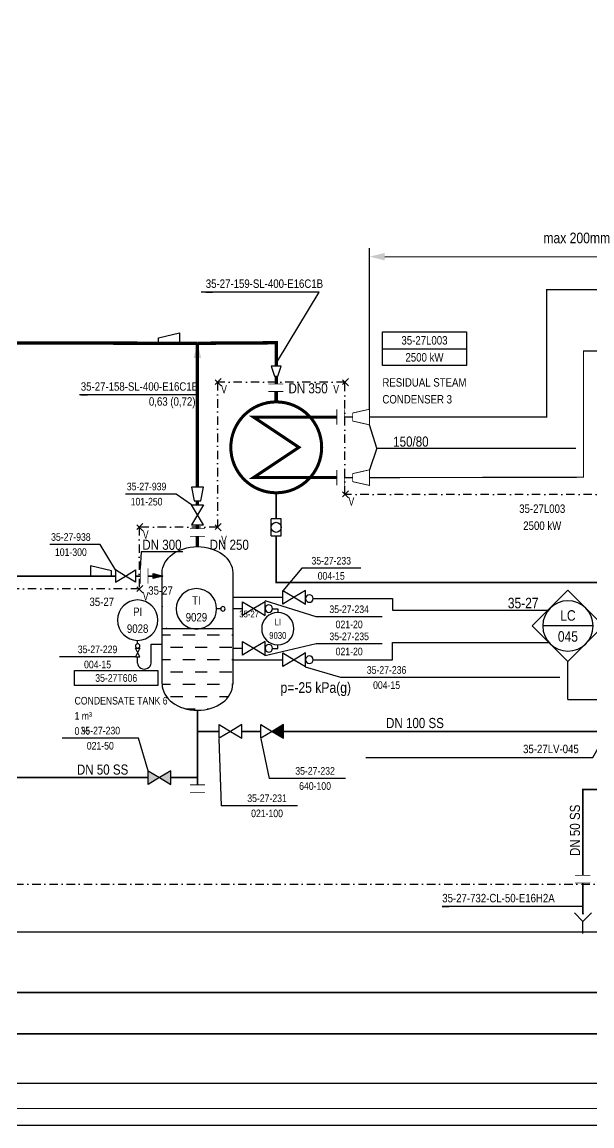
# Model space of a CAD drawing. Header units: millimetres. Extents: x -415 to 12957, y -5 to 599.
# Drawn here: x 4326.7 to 4496.1, y -0.2 to 327.7 of the extents above; entities that cross this region are included whole.
import ezdxf
from ezdxf.enums import TextEntityAlignment as Align

# ---------------------------------------------------------------- set-up
doc = ezdxf.new("R2010")
doc.units = ezdxf.units.MM
doc.header["$LTSCALE"] = 10
doc.header["$MEASUREMENT"] = 0
doc.header["$PDSIZE"] = 1
doc.linetypes.add('DASHDOT2', pattern=[0.5, 0.25, -0.125, 0, -0.125])
doc.layers.get('0').update_dxf_attribs({"linetype": 'CONTINUOUS'})
doc.layers.add('BALANSSI', color=3, linetype='CONTINUOUS', lineweight=25)
for name, color, linetype in [('KASIVENTTIILIT', 7, 'CONTINUOUS'), ('LAITTEISTO', 7, 'CONTINUOUS'), ('NAKOLASIT', 7, 'CONTINUOUS'), ('P-A-SHEET', 3, 'CONTINUOUS'), ('P-COND', 4, 'CONTINUOUS'), ('P-CVPOS', 7, 'CONTINUOUS'), ('P-DELIVERY_LIMIT', 1, 'DASHDOT2'), ('P-EQUIPMENT_POS', 7, 'CONTINUOUS'), ('P-FITTINGS', 7, 'CONTINUOUS'), ('P-INSTRPOS', 7, 'CONTINUOUS'), ('P-INSTRPOS_TEXTS', 7, 'CONTINUOUS'), ('P-INSTRU', 7, 'CONTINUOUS'), ('P-LINEPOS', 7, 'CONTINUOUS'), ('P-OTHER', 7, 'CONTINUOUS'), ('P-STEAM1', 6, 'CONTINUOUS'), ('P-TANK_POS', 7, 'CONTINUOUS'), ('P-TEXT', 7, 'CONTINUOUS'), ('P-VALVEPOS', 7, 'CONTINUOUS'), ('P-VENTS', 7, 'CONTINUOUS'), ('P-WATER', 3, 'CONTINUOUS'), ('PUTKIKARTIOT', 7, 'CONTINUOUS'), ('yyyy', 7, 'CONTINUOUS')]:
    doc.layers.add(name, color=color, linetype=linetype)
doc.styles.add('ARIAL', font='ARIALN.TTF')
doc.styles.add('ARIALN', font='ARIALN.TTF')
doc.styles.add('LEGIBLE', font='ARIALN.TTF')
doc.styles.add('SFS', font='ARIALN.TTF')
doc.styles.get("Standard").update_dxf_attribs({"font": 'ARIALN.TTF'})

# ---------------------------------------------------------------- blocks, each defined once
blk = doc.blocks.new('supistuskartio')
for p, q in [((-2.5, -0.28), (-2.5, -1.464)), ((2.5, -0.28), (-2.5, -0.28)), ((-2.5, -1.464), (2.5, -2.664)), ((2.5, -2.664), (2.5, -0.28))]:
    blk.add_line(p, q)
at = {"linetype": 'Continuous', "style": 'LEGIBLE', "flags": 9}
blk.add_attdef('FC', (0, 3.5), '', height=1.8, dxfattribs=at)
blk = doc.blocks.new('PI0NUOPR')
for points in [[(0, 0), (-1, 0.25), (-1, -0.25), (0, 0)], [(0, 0), (-1, 0)]]:
    blk.add_lwpolyline(points)
blk.add_solid([(-1, 0.25), (0, 0), (-1, -0.25)])
blk = doc.blocks.new('T200FFL')
at = {"const_width": 0.25}
for points in [[(-1.25, 2.5), (-1.25, -2.5)], [(1.25, -2.5), (1.25, 2.5)]]:
    blk.add_lwpolyline(points, dxfattribs=at)
at = {"linetype": 'Continuous', "style": 'SFS', "flags": 9}
for tag, p in [('FC', (0, 3.5)), ('SYM_WIDTH', (0, 0))]:
    blk.add_attdef(tag, p, '', height=0.2, dxfattribs=at)
blk = doc.blocks.new('ARROW')
blk.add_solid([(-2.5, -1.25), (-2.5, 1.25), (2.5, 0)])
at = {"linetype": 'Continuous', "flags": 1}
blk.add_attdef('SYM_WIDTH', (0, 0), '', height=3, dxfattribs=at)
blk = doc.blocks.new('condensatetank2_5')
at = {"layer": 'yyyy'}
h = blk.add_hatch(dxfattribs=at)
h.set_pattern_fill('DASH', color=256, scale=39, style=0)
h.set_pattern_definition([(0, (-51.5, -34.8895), (4.875, 4.875), [4.875, -4.875])])
h.paths.add_polyline_path([(14, 0), (0, 0), (0, -22), (14, -22)])
h.paths.add_polyline_path([(28, 0), (14, 0), (14, -22), (28, -22)])
edge = h.paths.add_edge_path()
edge.add_ellipse((14, -22), major_axis=(14, 0), ratio=0.742857, start_angle=180, end_angle=360)
edge.add_line((28, -22), (0, -22))
for p, q in [((0, -22), (0, 22)), ((28, 22), (28, -22)), ((0, 0), (28, 0)), ((0, -18.29), (0, -18.29))]:
    blk.add_line(p, q, dxfattribs=at)
at = {"layer": 'yyyy', "extrusion": (0, 0, -1)}
blk.add_ellipse((14, 22), major_axis=(14, 0), ratio=0.742857, start_param=3.141593, end_param=6.283185, dxfattribs=at)
at = {"layer": 'yyyy'}
blk.add_ellipse((14, -22), major_axis=(14, 0), ratio=0.742857, start_param=3.141593, end_param=6.283185, dxfattribs=at)
for p in [(0, 8.68), (0, 0), (1.78, 0)]:
    blk.add_point(p, dxfattribs=at)
blk = doc.blocks.new('PI321')
for p, q in [((0.5, 0.25), (-0.5, -0.25)), ((-0.5, -0.25), (-0.5, 0.25)), ((-0.5, 0.25), (0.5, -0.25)), ((0.5, -0.25), (0.5, 0.25))]:
    blk.add_line(p, q)
blk = doc.blocks.new('P008_05')
at = {"linetype": 'Continuous', "const_width": 0.5}
blk.add_lwpolyline([(0, 7.5, 1), (0, -7.5, 1)], format="xyb", close=True, dxfattribs=at)
blk.add_lwpolyline([(10, 5), (-3.75, 5), (3.75, 0), (-3.75, -5), (10, -5)], dxfattribs=at)
at = {"linetype": 'Continuous', "style": 'SFS', "flags": 9}
for tag, p in [('FC', (0, 3.5)), ('SYM_WIDTH', (0, 0))]:
    blk.add_attdef(tag, p, '', height=0.2, dxfattribs=at)
blk = doc.blocks.new('T100CON')
at = {"const_width": 0.25}
blk.add_lwpolyline([(-2.5, 2.4), (2.5, 1.28), (2.5, -1.12), (-2.5, -2.24)], close=True, dxfattribs=at)
at = {"style": 'LEGIBLE', "flags": 9}
for tag, p in [('FC', (0, 3.5)), ('SYM_WIDTH', (0, 0))]:
    blk.add_attdef(tag, p, '', height=1.8, dxfattribs=at)
blk = doc.blocks.new('PPI_0103B')
at = {"color": 0, "linetype": 'ByBlock'}
blk.add_circle((0, 0), 1.25, dxfattribs=at)
blk = doc.blocks.new('PPI_0900A')
at = {"color": 0, "linetype": 'ByBlock'}
blk.add_line((-2.5, 0), (2.5, 0), dxfattribs=at)
blk = doc.blocks.new('PPI_0700A-27_5')
at = {"color": 0, "linetype": 'ByBlock'}
for p, q in [((0, 0), (27.5, 0)), ((0, -5), (0, 0)), ((27.5, 0), (27.5, -5)), ((27.5, -5), (0, -5))]:
    blk.add_line(p, q, dxfattribs=at)
blk = doc.blocks.new('PPI_1207A')
at = {"color": 0, "linetype": 'ByBlock'}
for p, q in [((-8.5, 0), (0, 8.5)), ((0, 8.5), (8.5, 0)), ((0, -8.5), (-8.5, 0)), ((-6, 0), (6, 0)), ((8.5, 0), (0, -8.5))]:
    blk.add_line(p, q, dxfattribs=at)
blk.add_circle((0, 0), 6, dxfattribs=at)
blk = doc.blocks.new('PPI_1000A')
at = {"color": 0, "linetype": 'ByBlock'}
blk.add_line((-1, 0), (1, 0), dxfattribs=at)
blk = doc.blocks.new('PPI_1200A')
at = {"color": 0, "linetype": 'ByBlock'}
blk.add_circle((0, 0), 6, dxfattribs=at)
blk = doc.blocks.new('PPI_1100A')
at = {"color": 0, "linetype": 'ByBlock'}
blk.add_line((0, 0), (2, 0), dxfattribs=at)
blk = doc.blocks.new('P7A1106')
at = {"color": 0, "linetype": 'ByBlock'}
for p, q in [((3, 1.8), (0, 0)), ((3, -1.8), (3, 1.8)), ((0, 0), (3, -1.8))]:
    blk.add_line(p, q, dxfattribs=at)
blk.add_lwpolyline([(-3, 1.8), (0, 0), (-3, -1.8)], close=True, dxfattribs=at)
blk.add_solid([(3, 1.8), (0, 0), (3, -1.8)], dxfattribs=at)
blk = doc.blocks.new('P7A1100')
at = {"color": 0, "linetype": 'ByBlock'}
for points in [[(-3, -1.8), (-3, 1.8), (0, 0)], [(3, -1.8), (3, 1.8), (0, 0)]]:
    blk.add_lwpolyline(points, close=True, dxfattribs=at)
blk = doc.blocks.new('PRO66DD')
h = blk.add_hatch(color=0)
h.paths.add_polyline_path([(-3, 1.8), (-3, -1.8), (0, 0)])
h.paths.add_polyline_path([(3, -1.8), (3, 1.8), (0, 0)])
at = {"layer": 'P-VENTS', "color": 0, "linetype": 'Continuous'}
for points in [[(-3, -1.8), (-3, 1.8), (0, 0)], [(3, -1.8), (3, 1.8), (0, 0)]]:
    blk.add_lwpolyline(points, close=True, dxfattribs=at)
blk = doc.blocks.new('P7A1210')
at = {"color": 0, "linetype": 'ByBlock'}
blk.add_lwpolyline([(-3, 1.5), (-3, -1.5), (0, -0.5), (0, 0.5)], close=True, dxfattribs=at)
blk = doc.blocks.new('PPI_1301A-25_0')
at = {"color": 0, "linetype": 'ByBlock'}
for p, q in [((0, 0), (25, 0)), ((0, -10), (0, 0)), ((25, 0), (25, -10)), ((0, -5), (25, -5)), ((25, -10), (0, -10))]:
    blk.add_line(p, q, dxfattribs=at)
blk = doc.blocks.new('P7A1245')
at = {"color": 0, "linetype": 'Continuous'}
for points in [[(-2, 1.8), (-2, -1.8)], [(2, 1), (-2, 1.8)], [(2, -1), (2, 1)], [(-2, -1.8), (2, -1)]]:
    blk.add_lwpolyline(points, dxfattribs=at)

msp = doc.modelspace()

# ---------------------------------------------------------------- linework, layer by layer
at = {"layer": 'NAKOLASIT'}
for points in [[(4403.74, 180.12), (4400.74, 180.12)], [(4400.75, 175.12), (4400.75, 180.12)], [(4403.75, 175.12), (4403.75, 180.12)], [(4400.75, 175.12), (4403.75, 175.12)]]:
    msp.add_lwpolyline(points, dxfattribs=at)
msp.add_circle((4402.25, 177.62), 1.5, dxfattribs=at)
at = {"layer": 'P-A-SHEET', "color": 7, "const_width": 0.35}
for points in [[(-410, 0), (12952.06, 0), (12952.06, 594), (-410, 594)], [(-405, 5), (12947.06, 5), (12947.06, 589), (-405, 589)]]:
    msp.add_lwpolyline(points, close=True, dxfattribs=at)
at = {"layer": 'P-COND', "linetype": 'Continuous', "const_width": 0.5}
msp.add_lwpolyline([(6127.26, 294.62), (6127.26, 307.5), (5149.96, 307.5), (5149.96, 39.42), (2539.99, 39.42), (2539.99, 175)], dxfattribs=at)
at = {"layer": 'P-COND', "const_width": 0.5}
for points in [[(-130.72, 27.08), (2740, 27.14), (2755, 27.14), (5492.84, 27.23), (5492.84, 295), (6065.89, 295), (6065.89, 213.23)], [(4402.25, 187.88), (4402.25, 180.12)], [(4354.49, 163.16), (4277.49, 163.16)], [(4361.88, 163.16), (4360.49, 163.16)], [(4365.71, 163.1), (4364.13, 163.1)], [(4365.71, 163.1), (4364.13, 163.1)], [(4378.85, 123.29), (4378.85, 101.13)], [(4385.26, 117.02), (4378.85, 117.02)], [(4397.73, 117.02), (4392.01, 117.02)], [(4403.23, 117.02), (4417.32, 117.02)], [(4424.07, 117.02), (4427.95, 117.02)], [(4434.69, 116.99), (4485.62, 116.99)], [(4364.21, 103.3), (4291.71, 103.3)], [(4378.85, 103.3), (4370.96, 103.3)], [(4493.38, 71.97), (4493.43, 62.67)]]:
    msp.add_lwpolyline(points, dxfattribs=at)
at = {"layer": 'P-COND'}
for points in [[(4402.25, 175.12, 0.5, 0.5, 0), (4402.27, 161.22, 0.5, 0.5, 0), (4521.34, 161.21, 0, 0, 0)], [(4404.66, 116.99, 0.5, 0.5, 0), (4506.64, 116.99, 0.5, 0.5, 0), (4506.64, 119.53, 0, 0, 0)], [(4506.15, 99.77, 0.5, 0.5, 0), (4493.41, 99.77, 0.5, 0.5, 0), (4493.38, 74.22, 0, 0, 0)]]:
    msp.add_lwpolyline(points, format="xyseb", dxfattribs=at)
at = {"layer": 'P-CVPOS'}
for points in [[(4402.67, 227), (4414.99, 247.5), (4379.99, 247.5)], [(4378.85, 216.95), (4343.85, 216.95)], [(4428.9, 109.3), (4496.4, 109.3), (4504.39, 123.28)]]:
    msp.add_lwpolyline(points, dxfattribs=at)
at = {"layer": 'P-DELIVERY_LIMIT'}
msp.add_lwpolyline([(4521.54, 187.42), (4422.68, 187.42), (4422.68, 220.75), (4384.82, 220.75), (4384.82, 177.65), (4361.55, 177.65), (4361.55, 159.33), (4288.97, 159.33), (4288.97, 71.67), (4666.69, 71.68), (4666.69, 99.98), (4707.8, 99.98), (4707.8, 155.32), (4681.8, 155.32), (4681.8, 218.48), (4521.54, 218.69)], close=True, dxfattribs=at)
for points in [[(4385.88, 221.81), (4383.76, 219.68)], [(4385.88, 219.69), (4383.76, 221.8)], [(4423.74, 221.81), (4421.62, 219.68)], [(4423.75, 219.69), (4421.62, 221.8)], [(4423.74, 188.48), (4421.62, 186.35)], [(4423.75, 186.36), (4421.62, 188.47)], [(4362.61, 176.59), (4360.49, 178.71)], [(4362.61, 178.71), (4360.49, 176.58)], [(4385.88, 176.59), (4383.76, 178.71)], [(4385.88, 178.71), (4383.76, 176.59)], [(4362.61, 158.2), (4360.49, 160.32)], [(4362.61, 160.32), (4360.49, 158.2)]]:
    msp.add_lwpolyline(points, dxfattribs=at)
at = {"layer": 'P-INSTRU'}
for points in [[(1362.79, 103.98), (1514.84, 103.98), (1514.84, 57.5), (5356.15, 57.5), (5356.15, 287.5), (6120.51, 287.5)], [(4389.33, 156.87), (4404.25, 156.87)], [(4413.25, 156.47), (4436.78, 156.47)], [(4436.78, 156.47), (4436.78, 152.99)], [(4385.77, 153.41), (4384.46, 153.41)], [(4389.35, 153.49), (4392.21, 153.49)], [(4401.19, 153.42), (4402.74, 153.42), (4402.74, 152.31)], [(4436.78, 152.99), (4483.03, 152.99)], [(4361.08, 143.06), (4361.08, 144.04)], [(4365.14, 142.94), (4368.35, 142.94)], [(4389.35, 141.68), (4392.21, 141.68)], [(4401.19, 141.61), (4402.74, 141.61), (4402.74, 142.71)], [(4436.78, 143.37), (4483.31, 143.37)], [(4436.78, 138.3), (4436.78, 143.37)], [(4389.33, 138.3), (4404.25, 138.3)], [(4413.25, 138.3), (4436.78, 138.3)], [(4488.95, 126.48), (4488.95, 137.72)], [(4488.95, 126.48), (4499.79, 126.48)]]:
    msp.add_lwpolyline(points, dxfattribs=at)
at = {"layer": 'P-LINEPOS'}
msp.add_lwpolyline([(4493.42, 64.99), (4451.6, 64.99)], dxfattribs=at)
at = {"layer": 'P-OTHER'}
for points in [[(4430, 212.7), (4430, 260.56)], [(4434.5, 258.01), (4504.33, 258.03)], [(4432.14, 201.14), (4430, 208.06)], [(4432.14, 201.14), (4430, 194.7)], [(4432.14, 201.14), (4491.35, 201.14)], [(4374.5, 170.33), (4362.16, 170.33), (4361.88, 165.35)], [(4365.14, 137.31), (4365.14, 142.94)], [(4361.08, 137.25), (4361.08, 139.12)], [(4490.88, 63.12), (4493.43, 60.58)], [(4493.43, 60.58), (4495.98, 63.12)], [(4493.43, 56.98), (4493.43, 60.58)]]:
    msp.add_lwpolyline(points, dxfattribs=at)
msp.add_ellipse((4363.11, 137.31), major_axis=(2.01, 0.37), ratio=0.874849, start_param=2.932717, end_param=6.07431, dxfattribs=at)
at = {"layer": 'P-STEAM1', "linetype": 'Continuous'}
msp.add_lwpolyline([(4271.61, 215, 1, 1, 0), (4271.61, 232.44, 1, 1, 0), (4378.82, 232.29, 0, 0, 0)], format="xyseb", dxfattribs=at)
at = {"layer": 'P-STEAM1', "const_width": 1}
for points in [[(4378.85, 189.5), (4378.85, 232.45)], [(4378.89, 232.29), (4402.26, 232.44), (4402.26, 225.5)], [(4402.27, 222.5), (4402.27, 220.22)], [(4402.25, 214.88), (4402.25, 217.97)], [(4378.85, 184.33), (4378.85, 185.5)], [(4378.85, 177.23), (4378.85, 178.33)], [(4378.85, 171.89), (4378.85, 174.98)], [(4378.85, 171.89), (4378.85, 174.98)]]:
    msp.add_lwpolyline(points, dxfattribs=at)
at = {"layer": 'P-VALVEPOS'}
for points in [[(4377.05, 184.33), (4372.49, 187.5), (4357.49, 187.5)], [(4354.49, 164.96), (4349.99, 172.5), (4334.99, 172.5)], [(4427.36, 165.45), (4409.85, 165.45), (4404.25, 158.72)], [(4433.73, 151.04), (4414.15, 151.04), (4398.96, 155.74)], [(4433.73, 142.98), (4414.15, 142.98), (4398.96, 139.43)], [(4360.42, 139.12), (4337.82, 139.12)], [(4421.45, 133), (4411, 136.05)], [(4486.56, 133), (4421.45, 133)], [(4364.21, 105.33), (4361.29, 115), (4338.69, 115)], [(4386.04, 94.91), (4385.26, 114.77)], [(4400.31, 103.03), (4397.75, 114.77)], [(4422.81, 103.03), (4400.2, 103.03)], [(4408.54, 94.91), (4385.94, 94.91)]]:
    msp.add_lwpolyline(points, dxfattribs=at)
at = {"layer": 'P-WATER', "const_width": 0.35}
for points in [[(4430, 210.38), (4482.62, 210.38), (4482.62, 248.22), (4614.33, 248.22)], [(4422.52, 210.38), (4425, 210.38)], [(4422.63, 192.38), (4425, 192.38)], [(-315, 12.5), (6789.82, 12.5)]]:
    msp.add_lwpolyline(points, dxfattribs=at)
at = {"layer": 'P-WATER'}
msp.add_lwpolyline([(4430, 192.38, 0.35, 0.35, 0), (4493.57, 192.5, 0.35, 0.35, 0), (4493.57, 230, 0.35, 0.35, 0), (4613.57, 230, 0, 0, 0)], format="xyseb", dxfattribs=at)

# ---------------------------------------------------------------- block references
at = {"layer": 'KASIVENTTIILIT', "xscale": -2.625, "yscale": 2.625, "zscale": 2.625, "rotation": 269.9999999999772}
msp.add_blockref('PI321', (4361.08, 140.43), dxfattribs=at)
at = {"layer": 'LAITTEISTO', "xscale": -1.800000000000182, "yscale": 1.800000000000182, "zscale": 1.800000000000182, "rotation": 180}
msp.add_blockref('P008_05', (4402.27, 201.38), dxfattribs=at)
at = {"layer": 'LAITTEISTO', "rotation": 179.9999237710615}
for p in [(4427.5, 210.46), (4427.5, 192.46)]:
    msp.add_blockref('T100CON', p, dxfattribs=at)
at = {"layer": 'LAITTEISTO', "xscale": 0.75, "yscale": 0.75, "zscale": 0.75}
msp.add_blockref('condensatetank2_5', (4368.35, 147.59), dxfattribs=at)
at = {"layer": 'P-COND', "xscale": -2.8125, "yscale": 2.8125, "zscale": 2.8125, "rotation": 180}
msp.add_blockref('PI0NUOPR', (4368.52, 163.16), dxfattribs=at)
msp.add_blockref('PI0NUOPR', (4368.52, 163.16), dxfattribs=at)
at = {"layer": 'P-CVPOS', "color": 140, "xscale": -1, "rotation": 180}
msp.add_blockref('PPI_1000A', (4483.9, 109.3), dxfattribs=at)
at = {"layer": 'P-EQUIPMENT_POS', "color": 140}
msp.add_blockref('PPI_1301A-25_0', (4433.82, 235.66), dxfattribs=at)
at = {"layer": 'P-FITTINGS', "rotation": 270}
for name, p in [('P7A1210', (4402.27, 222.5)), ('P7A1245', (4378.85, 187.5))]:
    msp.add_blockref(name, p, dxfattribs=at)
at = {"layer": 'P-INSTRPOS', "color": 140, "xscale": -0.8, "yscale": 0.8, "zscale": 0.8}
msp.add_blockref('PPI_1200A', (4402.74, 147.51), dxfattribs=at)
at = {"layer": 'P-INSTRU', "color": 140, "xscale": -1}
for p in [(4378.55, 153.41), (4361.08, 150.04)]:
    msp.add_blockref('PPI_1200A', p, dxfattribs=at)
at = {"layer": 'P-INSTRU', "color": 140}
for name, p, xscale, yscale, zscale in [('PPI_0103B', (4412.13, 156.47), -0.899999999999636, 0.899999999999636, 0.899999999999636), ('PPI_1207A', (4488.95, 148.33), -1.2478, 1.2478, 1.2478), ('PPI_0103B', (4400.07, 153.49), -0.899999999999636, 0.899999999999636, 0.899999999999636), ('PPI_0103B', (4361.08, 142.4), -0.525000000000546, 0.525000000000546, 0.525000000000546), ('PPI_0103B', (4400.07, 141.68), -0.899999999999636, 0.899999999999636, 0.899999999999636), ('PPI_0103B', (4412.13, 138.3), -0.899999999999636, 0.899999999999636, 0.899999999999636)]:
    msp.add_blockref(name, p, dxfattribs=dict(at, xscale=xscale, yscale=yscale, zscale=zscale))
at = {"layer": 'P-INSTRU', "color": 140, "xscale": -0.525000000000546, "yscale": 0.525000000000546, "zscale": 0.525000000000546, "rotation": 89.9999999999716}
msp.add_blockref('PPI_0103B', (4386.43, 153.41), dxfattribs=at)
at = {"layer": 'P-LINEPOS', "color": 140}
for p in [(4381.33, 247.5), (4344.19, 216.95), (4451.6, 64.99)]:
    msp.add_blockref('PPI_1100A', p, dxfattribs=at)
at = {"layer": 'P-OTHER'}
for name, p, xscale, yscale, zscale in [('ARROW', (4432.25, 258.01), -0.9000000000005457, 0.9000000000005457, 0.9000000000005457), ('T200FFL', (4421.39, 210.38), 0.900000000000091, 0.900000000000091, 0.900000000000091), ('T200FFL', (4421.39, 192.38), 0.900000000000091, 0.900000000000091, 0.900000000000091), ('T200FFL', (4363, 163.16), 0.900000000000091, 0.900000000000091, 0.900000000000091), ('T200FFL', (4363, 163.16), 0.900000000000091, 0.900000000000091, 0.900000000000091)]:
    msp.add_blockref(name, p, dxfattribs=dict(at, xscale=xscale, yscale=yscale, zscale=zscale))
at = {"layer": 'P-OTHER', "xscale": 0.900000000000091, "yscale": 0.900000000000091, "zscale": 0.900000000000091, "rotation": 270}
for p in [(4402.15, 219.1), (4378.85, 176.1), (4378.85, 176.1), (4378.85, 100), (4493.32, 73.1)]:
    msp.add_blockref('T200FFL', p, dxfattribs=at)
at = {"layer": 'P-STEAM1', "xscale": -0.900000000000091, "yscale": 0.900000000000091, "zscale": 0.900000000000091, "rotation": 270}
msp.add_blockref('ARROW', (4378.85, 230.2), dxfattribs=at)
at = {"layer": 'P-TANK_POS', "color": 140, "xscale": 0.899999999999636, "yscale": 0.899999999999636, "zscale": 0.899999999999636}
msp.add_blockref('PPI_0700A-27_5', (4342.34, 135.12), dxfattribs=at)
at = {"layer": 'P-VALVEPOS', "color": 140, "xscale": -0.9, "yscale": 0.9, "zscale": 0.9}
for p in [(4363.74, 187.5), (4341.24, 172.5), (4418.61, 165.45), (4423.94, 151.04), (4423.94, 142.98), (4349.17, 139.12), (4435.06, 133), (4349.99, 115), (4413.81, 103.03), (4399.54, 94.91)]:
    msp.add_blockref('PPI_0900A', p, dxfattribs=at)
at = {"layer": 'P-VENTS'}
for p, rotation in [((4378.85, 181.33), 270), ((4357.49, 163.16), 180)]:
    msp.add_blockref('P7A1100', p, dxfattribs=dict(at, rotation=rotation))
for name, p, xscale, yscale, zscale in [('P7A1100', (4407.63, 156.87), 1.125, 1.125, 1.125), ('P7A1100', (4395.59, 153.49), 1.125, 1.125, 1.125), ('P7A1100', (4395.59, 141.68), 1.125, 1.125, 1.125), ('P7A1100', (4407.63, 138.3), 1.125, 1.125, 1.125), ('P7A1100', (4388.64, 117.02), 1.125, 1.125, 1.125), ('P7A1106', (4401.09, 117.02), 1.12499999999999, 1.12499999999999, 1.12499999999999), ('PRO66DD', (4367.58, 103.3), 1.125000000000022, 1.125000000000022, 1.125000000000022)]:
    msp.add_blockref(name, p, dxfattribs=dict(at, xscale=xscale, yscale=yscale, zscale=zscale))
at = {"layer": 'PUTKIKARTIOT', "yscale": 1.258389262000037, "zscale": 1.258389262000037, "rotation": 180}
for p, xscale in [((4370.4, 232.08), -1.258389262000037), ((4350.21, 162.81), 1.258389262000037)]:
    msp.add_blockref('supistuskartio', p, dxfattribs=dict(at, xscale=xscale))

# ---------------------------------------------------------------- texts
at = {"layer": 'BALANSSI', "linetype": 'Continuous'}
msp.add_text('p=-25 kPa(g)', height=3.15, dxfattribs=at).set_placement((4403.54, 128.46))
at = {"layer": 'P-CVPOS', "color": 140, "style": 'ARIAL'}
msp.add_text('35-27LV-045', height=2.5, dxfattribs=at).set_placement((4483.9, 111.8), align=Align.MIDDLE)
at = {"layer": 'P-DELIVERY_LIMIT', "char_height": 2.5, "width": 12, "attachment_point": 3, "rotation": 0.053}
for insert in [(4387.52, 219.89), (4420.85, 219.89), (4425.38, 186.56), (4364.25, 176.72), (4387.52, 175.18), (4364.25, 158.4)]:
    msp.add_mtext('{\\W0.9;\\T0.95;V}', dxfattribs=dict(at, insert=insert))
at = {"layer": 'P-EQUIPMENT_POS', "color": 140, "style": 'ARIAL'}
for s, p in [('35-27L003', (4446.32, 233.16)), ('2500 kW', (4446.32, 228.16)), ('35-27L003', (4481.32, 183.16)), ('2500 kW', (4481.32, 178.16))]:
    msp.add_text(s, height=2.5, dxfattribs=at).set_placement(p, align=Align.MIDDLE)
for s, p in [('RESIDUAL STEAM', (4433.82, 220.66)), ('CONDENSER 3', (4433.82, 215.66))]:
    msp.add_text(s, height=2.5, dxfattribs=at).set_placement(p, align=Align.MIDDLE_LEFT)
at = {"layer": 'P-INSTRPOS_TEXTS', "style": 'ARIAL'}
for height, p in [(2.5, (4371.55, 157.61)), (2.5, (4354.08, 154.24)), (3.119, (4480.22, 153.57)), (2, (4397.14, 150.87))]:
    msp.add_text('35-27', height=height, dxfattribs=at).set_placement(p, align=Align.RIGHT)
for s, height, p in [('TI', 2.5, (4378.55, 155.91)), ('PI', 2.5, (4361.08, 152.54)), ('9029', 2.5, (4378.55, 150.91)), ('LC', 3.119, (4488.95, 151.45)), ('9028', 2.5, (4361.08, 147.54)), ('LI', 2, (4402.74, 149.51)), ('9030', 2, (4402.74, 145.51)), ('045', 3.119, (4488.95, 145.21))]:
    msp.add_text(s, height=height, dxfattribs=at).set_placement(p, align=Align.MIDDLE)
at = {"layer": 'P-LINEPOS', "color": 140, "style": 'ARIAL'}
for s, p in [('35-27-159-SL-400-E16C1B', (4381.33, 250)), ('35-27-158-SL-400-E16C1B', (4344.19, 219.45)), ('0,63 (0,72)', (4364.43, 215)), ('35-27-732-CL-50-E16H2A', (4451.6, 67.49))]:
    msp.add_text(s, height=2.5, dxfattribs=at).set_placement(p, align=Align.MIDDLE_LEFT)
at = {"layer": 'P-OTHER'}
msp.add_text('max 200mm', height=3.15, dxfattribs=at).set_placement((4481.65, 262))
at = {"layer": 'P-TANK_POS', "color": 140, "style": 'ARIAL'}
msp.add_text('35-27T606', height=2.25, dxfattribs=at).set_placement((4354.72, 132.87), align=Align.MIDDLE)
for s, p in [('CONDENSATE TANK 6', (4342.34, 126.12)), ('1 m³', (4342.34, 121.62)), ('0 %', (4342.34, 117.12))]:
    msp.add_text(s, height=2.25, dxfattribs=at).set_placement(p, align=Align.MIDDLE_LEFT)
at = {"layer": 'P-TEXT', "style": 'ARIALN'}
for s, p in [('DN 350', (4405.91, 217.42)), ('150/80', (4437.03, 201.58)), ('DN 300', (4362.48, 170.94)), ('DN 250', (4382.48, 170.94)), ('DN 100 SS', (4434.91, 118))]:
    msp.add_text(s, height=3, dxfattribs=at).set_placement(p)
msp.add_text('DN 50 SS', height=3, dxfattribs=at).set_placement((4343.03, 105.67), align=Align.MIDDLE_LEFT)
msp.add_text('DN 50 SS', height=3, rotation=90, dxfattribs=at).set_placement((4492.54, 79.98))
at = {"layer": 'P-VALVEPOS', "color": 140, "style": 'ARIAL'}
for s, p in [('35-27-939', (4363.74, 189.75)), ('101-250', (4363.74, 185.25)), ('35-27-938', (4341.24, 174.75)), ('101-300', (4341.24, 170.25)), ('35-27-233', (4418.61, 167.7)), ('004-15', (4418.61, 163.2)), ('35-27-234', (4423.94, 153.29)), ('021-20', (4423.94, 148.79)), ('35-27-235', (4423.94, 145.23)), ('35-27-229', (4349.17, 141.37)), ('021-20', (4423.94, 140.73)), ('004-15', (4349.17, 136.87)), ('35-27-236', (4435.06, 135.25)), ('004-15', (4435.06, 130.75)), ('35-27-230', (4349.99, 117.25)), ('021-50', (4349.99, 112.75)), ('35-27-232', (4413.81, 105.28)), ('640-100', (4413.81, 100.78)), ('35-27-231', (4399.54, 97.16)), ('021-100', (4399.54, 92.66))]:
    msp.add_text(s, height=2.25, dxfattribs=at).set_placement(p, align=Align.MIDDLE)

doc.saveas('drawing.dxf')
